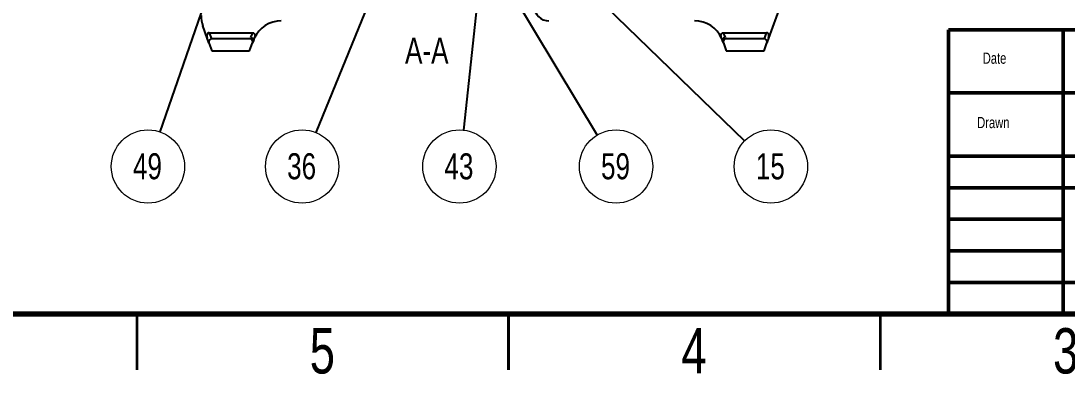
# Model space of a CAD drawing. Header units: millimetres. Extents: x 2 to 418, y 2 to 295.
# Drawn here: x 144.4 to 285.1, y 1.9 to 49.4 of the extents above; entities that cross this region are included whole.
import ezdxf

# ---------------------------------------------------------------- set-up
doc = ezdxf.new("R2010")
doc.units = ezdxf.units.MM
doc.styles.add('SLDTEXTSTYLE0', font='TXT', dxfattribs={"width": 0.75})
doc.dimstyles.new('SLDDIMSTYLE0', dxfattribs={"dimtxt": 0.18, "dimasz": 0.762, "dimexe": 0, "dimexo": 0.0625, "dimgap": 0, "dimtad": 0, "dimtih": 1, "dimtoh": 1, "dimdec": 0, "dimrnd": 1e-09, "dimzin": 0, "dimdsep": 46, "dimtxsty": 'Standard', "dimblk1": 'DOT', "dimblk2": 'DOT', "dimsah": 1, "dimcen": 0.09, "dimadec": 0, "dimazin": 0, "dimtfac": 0.762, "dimtdec": 0, "dimtofl": 0, "dimtmove": 0, "dimatfit": 3, "dimldrblk": 'DOT', "dimfxl": 1, "dimfrac": 2, "dimtolj": 1, "dimtzin": 0, "dimarcsym": 0})
doc.dimstyles.new('SLDDIMSTYLE1', dxfattribs={"dimtxt": 0.18, "dimasz": 3.556, "dimexe": 0, "dimexo": 0.0625, "dimgap": 0, "dimtad": 0, "dimtih": 1, "dimtoh": 1, "dimdec": 0, "dimrnd": 1e-09, "dimzin": 0, "dimdsep": 46, "dimtxsty": 'Standard', "dimsah": 1, "dimcen": 0.09, "dimadec": 0, "dimazin": 0, "dimtfac": 3.556, "dimtdec": 0, "dimtofl": 0, "dimtmove": 0, "dimatfit": 3, "dimfxl": 1, "dimfrac": 2, "dimtolj": 1, "dimtzin": 0, "dimarcsym": 0})

# ---------------------------------------------------------------- blocks, each defined once
blk = doc.blocks.new('SW_NOTE_30')
at = {"color": 0, "linetype": 'Continuous', "lineweight": 0}
blk.add_circle((3.54, -3.43), 4.93, dxfattribs=at)
at = {"color": 0, "linetype": 'Continuous', "lineweight": 0, "insert": (3.47, -1.66), "char_height": 3.5, "attachment_point": 2, "style": 'SLDTEXTSTYLE0'}
blk.add_mtext('15', dxfattribs=at)
blk = doc.blocks.new('_Dot')
at = {"color": 0, "linetype": 'ByBlock', "lineweight": -2}
blk.add_line((-0.5, 0), (-1, 0), dxfattribs=at)
at = {"color": 0, "linetype": 'ByBlock', "const_width": 0.5}
blk.add_lwpolyline([(-0.25, 0, 1), (0.25, 0, 1)], format="xyb", close=True, dxfattribs=at)
blk = doc.blocks.new('SW_NOTE_37')
at = {"color": 0, "linetype": 'Continuous', "lineweight": 0}
blk.add_circle((-1.86, -4.57), 4.93, dxfattribs=at)
at = {"color": 0, "linetype": 'Continuous', "lineweight": 0, "insert": (-1.93, -2.79), "char_height": 3.5, "attachment_point": 2, "style": 'SLDTEXTSTYLE0'}
blk.add_mtext('36', dxfattribs=at)
blk = doc.blocks.new('SW_NOTE_41')
at = {"color": 0, "linetype": 'Continuous', "lineweight": 0}
blk.add_circle((-0.53, -4.9), 4.93, dxfattribs=at)
at = {"color": 0, "linetype": 'Continuous', "lineweight": 0, "insert": (-0.6, -3.13), "char_height": 3.5, "attachment_point": 2, "style": 'SLDTEXTSTYLE0'}
blk.add_mtext('43', dxfattribs=at)
blk = doc.blocks.new('SW_NOTE_42')
at = {"color": 0, "linetype": 'Continuous', "lineweight": 0}
blk.add_circle((-1.61, -4.66), 4.93, dxfattribs=at)
at = {"color": 0, "linetype": 'Continuous', "lineweight": 0, "insert": (-1.68, -2.88), "char_height": 3.5, "attachment_point": 2, "style": 'SLDTEXTSTYLE0'}
blk.add_mtext('49', dxfattribs=at)
blk = doc.blocks.new('SW_NOTE_47')
at = {"color": 0, "linetype": 'Continuous', "lineweight": 0}
blk.add_circle((2.54, -4.23), 4.93, dxfattribs=at)
at = {"color": 0, "linetype": 'Continuous', "lineweight": 0, "insert": (2.47, -2.45), "char_height": 3.5, "attachment_point": 2, "style": 'SLDTEXTSTYLE0'}
blk.add_mtext('59', dxfattribs=at)

msp = doc.modelspace()

# ---------------------------------------------------------------- linework, layer by layer
at = {"color": 7, "linetype": 'Continuous', "lineweight": 25}
for p, q in [((246.53, 51.41), (244.98, 47.14)), ((169.46, 47.14), (168.86, 48.78)), ((169.69, 46.51), (169.46, 47.14)), ((169.69, 46.51), (170.07, 45.44)), ((169.73, 47.84), (170.02, 47.04)), ((169.73, 47.84), (175.56, 47.84)), ((175.17, 47.04), (170.06, 47.04)), ((175.16, 45.44), (175.55, 46.51)), ((175.22, 47.04), (175.28, 47.23)), ((175.66, 46.81), (175.55, 46.51)), ((238.89, 46.51), (238.78, 46.81)), ((238.87, 47.84), (244.71, 47.84)), ((238.89, 46.51), (239.27, 45.44)), ((239.15, 47.23), (239.22, 47.04)), ((244.37, 47.04), (239.26, 47.04)), ((244.36, 45.44), (244.75, 46.51)), ((244.42, 47.04), (244.71, 47.84)), ((244.98, 47.14), (244.75, 46.51)), ((170.07, 45.44), (175.16, 45.44)), ((239.27, 45.44), (244.36, 45.44))]:
    msp.add_line(p, q, dxfattribs=at)
at = {"color": 7, "linetype": 'Continuous', "lineweight": 50}
for p, q in [((410, 48.25), (269.19, 48.25)), ((269.19, 48.25), (269.19, 10)), ((284.6, 10), (284.6, 48.25)), ((328.8, 39.75), (269.19, 39.75)), ((328.8, 31.25), (269.19, 31.25)), ((284.6, 27), (269.19, 27)), ((284.6, 27), (410, 27)), ((284.6, 22.75), (269.19, 22.75)), ((284.6, 18.5), (269.19, 18.5)), ((269.19, 14.25), (410, 14.25))]:
    msp.add_line(p, q, dxfattribs=at)
at = {"color": 7, "linetype": 'Continuous', "lineweight": 70}
msp.add_line((410, 10), (10, 10), dxfattribs=at)
at = {"color": 7, "linetype": 'Continuous', "lineweight": 35}
for p, q in [((160, 10), (160, 2.5)), ((210, 10), (210, 2.5)), ((210, 2.5), (210, 10)), ((260, 10), (260, 2.5))]:
    msp.add_line(p, q, dxfattribs=at)
at = {"color": 7, "linetype": 'Continuous', "lineweight": 25, "flags": 128}
for points in [[(175.28, 47.23), (175.37, 47.21), (175.45, 47.17), (175.53, 47.12), (175.59, 47.07), (175.64, 47), (175.66, 46.94), (175.67, 46.87), (175.66, 46.81)], [(239.15, 47.23), (239.06, 47.21), (238.98, 47.17), (238.91, 47.12), (238.85, 47.07), (238.8, 47), (238.77, 46.94), (238.76, 46.87), (238.78, 46.81)]]:
    msp.add_lwpolyline(points, dxfattribs=at)
at = {"color": 7, "linetype": 'Continuous', "lineweight": 25}
for centre, radius, start, end in [((215.43, 51.44), 2, 180, 270), ((172.62, 50.15), 4, 180, 200), ((179.42, 45.44), 4, 90, 155.3616), ((235.02, 45.44), 4, 24.6384, 90), ((170.06, 46.64), 0.4, 90, 200), ((175.17, 46.64), 0.4, 340, 90), ((179.42, 45.73), 4.4, 151.238, 160), ((179.42, 45.44), 4, 155.3616, 160), ((235.02, 45.44), 4, 20, 24.6384), ((239.26, 46.64), 0.4, 90, 200), ((235.02, 45.73), 4.4, 20, 28.762), ((244.37, 46.64), 0.4, 340, 90)]:
    msp.add_arc(centre, radius, start, end, dxfattribs=at)
for centre, major_axis, start_param, end_param in [((169.83, 47.28), (-0.2, 0.549), 6.038919, 7.853982), ((244.6, 47.28), (0.2, 0.549), 4.712389, 6.527452)]:
    msp.add_ellipse(centre, major_axis=major_axis, ratio=0.684791, start_param=start_param, end_param=end_param, dxfattribs=at)
for points, knots in [([(175.56, 47.84), (175.59, 47.84), (175.66, 47.83), (175.74, 47.79), (175.81, 47.71), (175.86, 47.59), (175.87, 47.39), (175.83, 47.22), (175.79, 47.12), (175.78, 47.11)], [0, 0, 0, 0, 0.103339, 0.20707, 0.305393, 0.44156, 0.642632, 0.94695, 1, 1, 1, 1]), ([(238.65, 47.11), (238.62, 47.21), (238.56, 47.36), (238.57, 47.56), (238.62, 47.69), (238.69, 47.78), (238.77, 47.83), (238.84, 47.84), (238.87, 47.84), (238.87, 47.84)], [0, 0, 0, 0, 0.3405021, 0.5269487, 0.6695689, 0.7783076, 0.8875909, 0.9861583, 1, 1, 1, 1])]:
    msp.add_open_spline(points, degree=3, knots=knots, dxfattribs=at)

# ---------------------------------------------------------------- block references
at = {"color": 7, "linetype": 'Continuous', "lineweight": 0}
for name, p in [('SW_NOTE_42', (163.09, 34.52)), ('SW_NOTE_37', (184.08, 34.43)), ('SW_NOTE_41', (203.91, 34.76)), ('SW_NOTE_47', (221.91, 34.09)), ('SW_NOTE_30', (241.74, 33.29))]:
    msp.add_blockref(name, p, dxfattribs=at)

# ---------------------------------------------------------------- texts
at = {"color": 7, "linetype": 'Continuous', "lineweight": 0, "style": 'SLDTEXTSTYLE0'}
for s, insert, char_height, attachment_point in [('A-A', (198.99, 47.2), 3.5, 2), ('Date', (273.78, 45.18), 1.5, 1), ('Drawn', (273.03, 36.52), 1.5, 1), ('5', (184.94, 8.11), 6.1, 2), ('4', (234.94, 8.11), 6.1, 2), ('3', (284.94, 8.11), 6.1, 2)]:
    msp.add_mtext(s, dxfattribs=dict(at, insert=insert, char_height=char_height, attachment_point=attachment_point))

# ---------------------------------------------------------------- leaders
at = {"color": 7, "linetype": 'Continuous', "lineweight": 0}
for points, dimstyle in [([(208.3, 75.11), (203.91, 34.76)], 'SLDDIMSTYLE0'), ([(199.97, 73.38), (184.08, 34.43)], 'SLDDIMSTYLE0'), ([(171.35, 58.4), (163.09, 34.52)], 'SLDDIMSTYLE1'), ([(208.49, 56.42), (221.91, 34.09)], 'SLDDIMSTYLE0'), ([(219.26, 55.1), (241.74, 33.29)], 'SLDDIMSTYLE0')]:
    msp.add_leader(points, dimstyle=dimstyle, dxfattribs=at)

doc.saveas('drawing.dxf')
